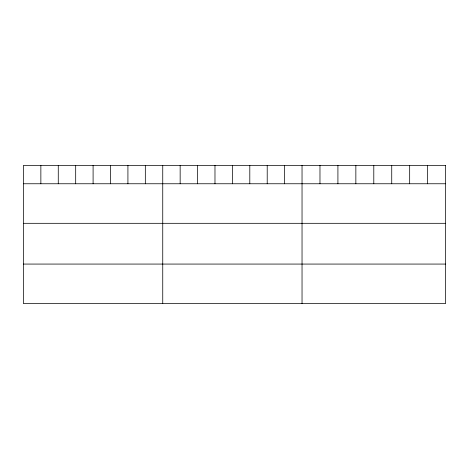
<?xml version="1.0" encoding="UTF-8"?>
<svg xmlns="http://www.w3.org/2000/svg" width="469" height="469" viewBox="0 0 469 469"><rect width="100%" height="100%" fill="white"/><g stroke="black" fill="none" stroke-linecap="round" stroke-linejoin="round"><path stroke-width="0.7" d="M23.45 183.76L445.55 183.76M23.45 223.314L445.55 223.314M23.45 264.07L445.55 264.07M427.611 165.375L427.611 183.76M409.671 165.375L409.671 183.76M391.732 165.375L391.732 183.76M373.793 165.375L373.793 183.76M355.854 165.375L355.854 183.76M337.915 165.375L337.915 183.76M319.975 165.375L319.975 183.76M302.036 165.375L302.036 303.625M284.624 165.375L284.624 183.76M267.213 165.375L267.213 183.76M249.801 165.375L249.801 183.76M232.389 165.375L232.389 183.76M214.978 165.375L214.978 183.76M197.566 165.375L197.566 183.76M180.155 165.375L180.155 183.76M162.743 165.375L162.743 303.625M145.331 165.375L145.331 183.76M127.92 165.375L127.92 183.76M110.508 165.375L110.508 183.76M93.097 165.375L93.097 183.76M75.685 165.375L75.685 183.76M58.273 165.375L58.273 183.76M40.862 165.375L40.862 183.76M445.55 165.375L23.45 165.375L23.45 303.625L445.55 303.625L445.55 165.375"/></g></svg>
